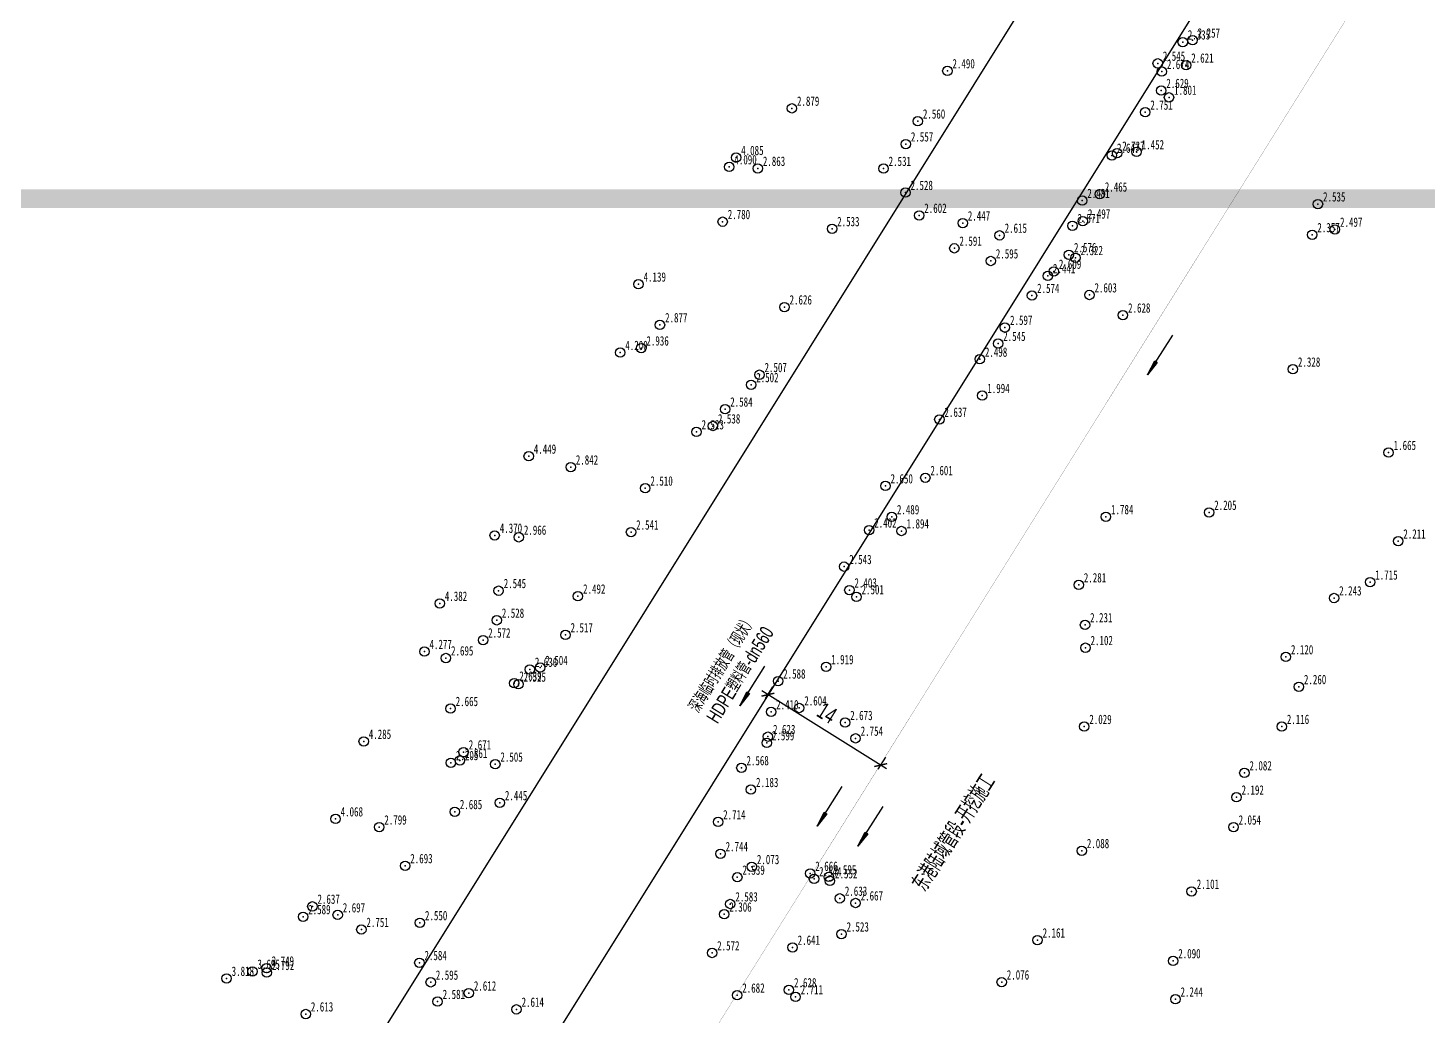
# Model space of a CAD drawing. Header units: millimetres. Extents: x 511745 to 512135, y 2388367 to 2388715.
# Drawn here: x 511878.1 to 512027.2, y 2388452 to 2388557.2 of the extents above; entities that cross this region are included whole.
import ezdxf
from ezdxf.enums import TextEntityAlignment as Align

# ---------------------------------------------------------------- set-up
doc = ezdxf.new("R2010")
doc.units = ezdxf.units.MM
doc.header["$LTSCALE"] = 1000
doc.linetypes.add('DASH', pattern=[0.35, 0.25, -0.1])
for name, color, linetype in [('0临时排放管线', 5, 'Continuous'), ('AXIS', 7, 'Continuous'), ('GPSCOMMON', 7, 'Continuous'), ('新地形图', 3, 'Continuous'), ('管道线侧标注', 7, 'Continuous')]:
    doc.layers.add(name, color=color, linetype=linetype)
doc.layers.add('道路中线_未命名道路', color=7, linetype='Continuous', plot=False)
doc.styles.add('BZWB', font='', dxfattribs={"height": 8})
doc.styles.get("Standard").update_dxf_attribs({"font": 'fsdb_e.shx', "width": 0.707, "bigfont": 'tjhzf.shx'})
doc.styles.add('ym-hs', font='fsdb_e.shx', dxfattribs={"width": 0.7, "bigfont": 'tjhzf.shx'})
doc.styles.get('BZWB').set_extended_font_data('SimSun')
doc.dimstyles.new('ym-1', dxfattribs={"dimscale": 0.5, "dimtxt": 3.5, "dimasz": 2, "dimexe": 2, "dimexo": 2.5, "dimgap": 0.8, "dimtad": 2, "dimdec": 0, "dimzin": 0, "dimdsep": 46, "dimtxsty": 'ym-hs', "dimblk": 'ARCHTICK', "dimcen": 0.09, "dimdle": 1.5, "dimadec": 0, "dimazin": 0, "dimtfac": 1, "dimtdec": 0, "dimtofl": 0, "dimtmove": 2, "dimatfit": 3, "dimldrblk": 'ARCHTICK', "dimfxl": 1, "dimfxlon": 1, "dimtolj": 1, "dimtzin": 0, "dimarcsym": 1})

# ---------------------------------------------------------------- blocks, each defined once
blk = doc.blocks.new('_ARCHTICK')
at = {"color": 0, "linetype": 'ByBlock', "const_width": 0.15}
blk.add_lwpolyline([(-0.5, -0.5), (0.5, 0.5)], dxfattribs=at)
blk = doc.blocks.new('*D12')
at = {"color": 0, "linetype": 'Continuous', "lineweight": -2, "transparency": 16777216}
for p, q in [((511969.5855473989, 2388478.326492765), (511956.3075563173, 2388486.620804058)), ((511956.678752825, 2388485.799394811), (511957.4734457765, 2388487.071583127)), ((511968.68455559, 2388478.299776468), (511969.4792485415, 2388479.571964785))]:
    blk.add_line(p, q, dxfattribs=at)
at = {"layer": 'Defpoints', "color": 0, "linetype": 'Continuous', "transparency": 16777216}
for p in [(511956.9436504756, 2388486.223457583), (511955.1590362558, 2388483.36654869), (511967.1648390208, 2388475.866930348)]:
    blk.add_point(p, dxfattribs=at)
at = {"color": 0, "linetype": 'Continuous', "lineweight": -2, "transparency": 16777216}
for p, rotation in [((511956.9436504756, 2388486.223457583), 148.0083748170809), ((511968.9494532406, 2388478.723839241), 328.0083748170809)]:
    blk.add_blockref('_ARCHTICK', p, dxfattribs=dict(at, rotation=rotation))
at = {"color": 0, "linetype": 'Continuous', "transparency": 16777216, "insert": (511963.2373821902, 2388484.281163527), "char_height": 1.75, "attachment_point": 5, "rotation": 328.00837481708095}
blk.add_mtext('\\A1;14', dxfattribs=at)
blk = doc.blocks.new('箭头1')
h = blk.add_hatch(color=0)
h.paths.add_polyline_path([(7.5, 0), (2.5, 0.5), (2.5, 0)])
h.paths.add_polyline_path([(7.5, 0), (2.5, 0), (2.5, -0.5)])
at = {"color": 0}
for p, q in [((7.5, 0), (-7.5, 0)), ((2.5, 0), (2.5, 0.5)), ((2.5, 0.5), (7.5, 0)), ((7.5, 0), (2.5, -0.5)), ((2.5, -0.5), (2.5, 0))]:
    blk.add_line(p, q, dxfattribs=at)

msp = doc.modelspace()

# ---------------------------------------------------------------- linework, layer by layer
at = {"color": 8, "linetype": 'Continuous', "const_width": 0.02, "elevation": 1.931779729602567e-05, "flags": 128}
for points in [[(512079.2359032787, 2388711.958199801), (511870.2990494895, 2388377.409)], [(512114.5937399993, 2388711.958199801), (511905.5948842992, 2388377.409)]]:
    msp.add_lwpolyline(points, dxfattribs=at)
at = {"color": 2, "const_width": 2}
msp.add_lwpolyline([(511844.4086827183, 2388539.069530992), (512061.628839815, 2388539.069530992), (512061.628839815, 2388367.529786832), (511844.4086827183, 2388367.529786832)], close=True, dxfattribs=at)
at = {"layer": '0临时排放管线', "color": 5, "linetype": 'DASH', "ltscale": 8}
msp.add_lwpolyline([(512098.4999147582, 2388711.958199801), (512045.3715230506, 2388627.783674205), (511888.9709444492, 2388377.409)], dxfattribs=at)
at = {"layer": 'AXIS'}
msp.add_line((512079.2369110849, 2388711.958199801), (511895.4103193383, 2388417.562379702), dxfattribs=at)
at = {"layer": '新地形图', "color": 8}
for centre in [(512001.109, 2388555.743, 2.335), (512002.162, 2388555.942, 2.257), (511976.048, 2388552.671, 2.49), (511998.447, 2388553.473, 2.545), (511998.88, 2388552.598, 2.674), (512001.477, 2388553.272, 2.621), (511998.825, 2388550.573, 2.629), (511999.652, 2388549.852, 1.801), (511959.491, 2388548.681, 2.879), (511997.12, 2388548.26, 2.751), (511972.901, 2388547.313, 2.56), (511971.623, 2388544.879, 2.557), (511993.57, 2388543.669, 2.647), (511994.127, 2388543.893, 2.737), (511996.198, 2388544.041, 1.452), (511952.824, 2388542.443, 4.09), (511953.551, 2388543.429, 4.085), (511955.857, 2388542.277, 2.863), (511969.252, 2388542.271, 2.531), (511971.583, 2388539.712, 2.528), (511992.272, 2388539.539, 2.465), (511990.409, 2388538.854, 2.481), (512015.516, 2388538.488, 2.535), (511952.121, 2388536.608, 2.78), (511973.048, 2388537.276, 2.602), (511977.683, 2388536.459, 2.447), (511989.366, 2388536.18, 2.571), (511990.472, 2388536.665, 2.497), (511963.768, 2388535.852, 2.533), (511981.604, 2388535.152, 2.615), (512014.905, 2388535.213, 2.357), (512017.325, 2388535.789, 2.497), (511976.792, 2388533.77, 2.591), (511988.992, 2388533.079, 2.576), (511980.666, 2388532.42, 2.595), (511989.694, 2388532.771, 2.322), (511986.753, 2388530.836, 2.441), (511987.382, 2388531.314, 2.609), (511943.156, 2388529.946, 4.139), (511985.061, 2388528.74, 2.574), (511991.173, 2388528.799, 2.603), (511958.701, 2388527.516, 2.626), (511945.446, 2388525.615, 2.877), (511994.749, 2388526.649, 2.628), (511982.182, 2388525.339, 2.597), (511941.21, 2388522.662, 4.2), (511943.458, 2388523.144, 2.936), (511981.449, 2388523.63, 2.545), (511979.504, 2388521.948, 2.498), (511956.036, 2388520.309, 2.507), (512012.839, 2388520.889, 2.328), (511955.151, 2388519.237, 2.502), (511952.384, 2388516.632, 2.584), (511979.76, 2388518.083, 1.994), (511975.196, 2388515.545, 2.637), (511949.329, 2388514.21, 2.523), (511951.075, 2388514.843, 2.538), (511931.465, 2388511.622, 4.449), (512023.034, 2388512.015, 1.665), (511935.938, 2388510.465, 2.842), (511973.704, 2388509.331, 2.601), (511943.883, 2388508.22, 2.51), (511969.455, 2388508.457, 2.65), (511970.134, 2388505.162, 2.489), (511992.934, 2388505.171, 1.784), (512003.92, 2388505.636, 2.205), (511927.842, 2388503.19, 4.37), (511942.361, 2388503.536, 2.541), (511967.716, 2388503.749, 2.402), (511971.162, 2388503.658, 1.894), (511930.41, 2388502.986, 2.966), (512024.06, 2388502.576, 2.211), (511965.053, 2388499.86, 2.543), (511928.262, 2388497.301, 2.545), (511965.612, 2388497.364, 2.403), (511990.039, 2388497.911, 2.281), (512021.071, 2388498.209, 1.715), (511921.991, 2388495.94, 4.382), (511936.712, 2388496.713, 2.492), (511966.367, 2388496.644, 2.501), (512017.228, 2388496.52, 2.243), (511928.059, 2388494.144, 2.528), (511990.707, 2388493.66, 2.231), (511926.604, 2388492.037, 2.572), (511935.379, 2388492.589, 2.517), (511920.361, 2388490.811, 4.277), (511922.652, 2388490.128, 2.695), (511990.755, 2388491.228, 2.102), (512012.093, 2388490.243, 2.12), (511931.577, 2388488.914, 2.636), (511932.698, 2388489.107, 2.504), (511963.138, 2388489.197, 1.919), (511929.924, 2388487.437, 2.639), (511930.373, 2388487.33, 2.525), (511958.018, 2388487.668, 2.588), (512013.478, 2388487.071, 2.26), (511923.146, 2388484.738, 2.665), (511957.272, 2388484.396, 2.41), (511960.269, 2388484.804, 2.604), (511965.159, 2388483.246, 2.673), (511990.622, 2388482.822, 2.029), (512011.653, 2388482.827, 2.116), (511913.893, 2388481.24, 4.285), (511956.824, 2388481.087, 2.599), (511956.942, 2388481.751, 2.623), (511966.272, 2388481.572, 2.754), (511924.539, 2388480.114, 2.671), (511923.175, 2388478.976, 2.205), (511924.14, 2388479.214, 2.861), (511927.911, 2388478.815, 2.505), (511954.112, 2388478.43, 2.568), (512007.676, 2388477.889, 2.082), (511955.132, 2388476.11, 2.183), (512006.832, 2388475.3, 2.192), (511923.589, 2388473.758, 2.685), (511928.387, 2388474.707, 2.445), (511910.896, 2388472.983, 4.068), (511915.551, 2388472.116, 2.799), (511951.629, 2388472.669, 2.714), (512006.521, 2388472.111, 2.054), (511951.89, 2388469.274, 2.744), (511990.359, 2388469.603, 2.088), (511918.311, 2388467.996, 2.693), (511955.223, 2388467.899, 2.073), (511953.683, 2388466.769, 2.539), (511961.444, 2388467.184, 2.666), (511961.85, 2388466.603, 2.544), (511963.43, 2388466.81, 2.595), (511963.547, 2388466.385, 2.552), (511964.588, 2388464.528, 2.633), (512002.063, 2388465.268, 2.101), (511908.428, 2388463.675, 2.637), (511952.932, 2388463.925, 2.583), (511966.273, 2388464.032, 2.667), (511907.442, 2388462.564, 2.589), (511911.124, 2388462.759, 2.697), (511919.878, 2388461.921, 2.55), (511952.286, 2388462.839, 2.306), (511913.644, 2388461.205, 2.751), (511964.769, 2388460.725, 2.523), (511985.647, 2388460.082, 2.161), (511950.989, 2388458.708, 2.572), (511959.562, 2388459.306, 2.641), (511903.552, 2388457.086, 2.749), (511919.822, 2388457.671, 2.584), (512000.094, 2388457.869, 2.09), (511899.29, 2388455.992, 3.818), (511902.039, 2388456.748, 3.695), (511903.575, 2388456.617, 2.792), (511921.029, 2388455.584, 2.595), (511981.833, 2388455.607, 2.076), (511925.083, 2388454.43, 2.612), (511953.665, 2388454.209, 2.682), (511959.181, 2388454.774, 2.628), (511959.887, 2388454.029, 2.711), (511921.76, 2388453.531, 2.581), (511930.163, 2388452.704, 2.614), (512000.332, 2388453.787, 2.244), (511907.726, 2388452.206, 2.613)]:
    msp.add_circle(centre, 0.5, dxfattribs=at)
for p in [(512002.162, 2388555.942, 2.257), (512001.109, 2388555.743, 2.335), (511998.447, 2388553.473, 2.545), (512001.477, 2388553.272, 2.621), (511976.048, 2388552.671, 2.49), (511998.88, 2388552.598, 2.674), (511998.825, 2388550.573, 2.629), (511959.491, 2388548.681, 2.879), (511999.652, 2388549.852, 1.801), (511972.901, 2388547.313, 2.56), (511997.12, 2388548.26, 2.751), (511971.623, 2388544.879, 2.557), (511996.198, 2388544.041, 1.452), (511953.551, 2388543.429, 4.085), (511993.57, 2388543.669, 2.647), (511994.127, 2388543.893, 2.737), (511952.824, 2388542.443, 4.09), (511955.857, 2388542.277, 2.863), (511969.252, 2388542.271, 2.531), (511971.583, 2388539.712, 2.528), (511992.272, 2388539.539, 2.465), (511990.409, 2388538.854, 2.481), (512015.516, 2388538.488, 2.535), (511952.121, 2388536.608, 2.78), (511973.048, 2388537.276, 2.602), (511990.472, 2388536.665, 2.497), (511963.768, 2388535.852, 2.533), (511977.683, 2388536.459, 2.447), (511981.604, 2388535.152, 2.615), (511989.366, 2388536.18, 2.571), (512014.905, 2388535.213, 2.357), (512017.325, 2388535.789, 2.497), (511976.792, 2388533.77, 2.591), (511980.666, 2388532.42, 2.595), (511988.992, 2388533.079, 2.576), (511989.694, 2388532.771, 2.322), (511986.753, 2388530.836, 2.441), (511987.382, 2388531.314, 2.609), (511943.156, 2388529.946, 4.139), (511985.061, 2388528.74, 2.574), (511991.173, 2388528.799, 2.603), (511958.701, 2388527.516, 2.626), (511994.749, 2388526.649, 2.628), (511945.446, 2388525.615, 2.877), (511982.182, 2388525.339, 2.597), (511943.458, 2388523.144, 2.936), (511981.449, 2388523.63, 2.545), (511941.21, 2388522.662, 4.2), (511979.504, 2388521.948, 2.498), (511956.036, 2388520.309, 2.507), (512012.839, 2388520.889, 2.328), (511955.151, 2388519.237, 2.502), (511979.76, 2388518.083, 1.994), (511952.384, 2388516.632, 2.584), (511949.329, 2388514.21, 2.523), (511951.075, 2388514.843, 2.538), (511975.196, 2388515.545, 2.637), (511931.465, 2388511.622, 4.449), (512023.034, 2388512.015, 1.665), (511935.938, 2388510.465, 2.842), (511943.883, 2388508.22, 2.51), (511969.455, 2388508.457, 2.65), (511973.704, 2388509.331, 2.601), (512003.92, 2388505.636, 2.205), (511967.716, 2388503.749, 2.402), (511970.134, 2388505.162, 2.489), (511992.934, 2388505.171, 1.784), (511927.842, 2388503.19, 4.37), (511930.41, 2388502.986, 2.966), (511942.361, 2388503.536, 2.541), (511971.162, 2388503.658, 1.894), (512024.06, 2388502.576, 2.211), (511965.053, 2388499.86, 2.543), (511990.039, 2388497.911, 2.281), (512021.071, 2388498.209, 1.715), (511928.262, 2388497.301, 2.545), (511936.712, 2388496.713, 2.492), (511965.612, 2388497.364, 2.403), (511966.367, 2388496.644, 2.501), (512017.228, 2388496.52, 2.243), (511921.991, 2388495.94, 4.382), (511928.059, 2388494.144, 2.528), (511990.707, 2388493.66, 2.231), (511926.604, 2388492.037, 2.572), (511935.379, 2388492.589, 2.517), (511920.361, 2388490.811, 4.277), (511990.755, 2388491.228, 2.102), (511922.652, 2388490.128, 2.695), (511931.577, 2388488.914, 2.636), (511932.698, 2388489.107, 2.504), (511963.138, 2388489.197, 1.919), (512012.093, 2388490.243, 2.12), (511929.924, 2388487.437, 2.639), (511930.373, 2388487.33, 2.525), (511958.018, 2388487.668, 2.588), (512013.478, 2388487.071, 2.26), (511923.146, 2388484.738, 2.665), (511957.272, 2388484.396, 2.41), (511960.269, 2388484.804, 2.604), (511965.159, 2388483.246, 2.673), (511990.622, 2388482.822, 2.029), (512011.653, 2388482.827, 2.116), (511956.942, 2388481.751, 2.623), (511966.272, 2388481.572, 2.754), (511913.893, 2388481.24, 4.285), (511924.539, 2388480.114, 2.671), (511956.824, 2388481.087, 2.599), (511923.175, 2388478.976, 2.205), (511924.14, 2388479.214, 2.861), (511927.911, 2388478.815, 2.505), (511954.112, 2388478.43, 2.568), (512007.676, 2388477.889, 2.082), (511955.132, 2388476.11, 2.183), (511928.387, 2388474.707, 2.445), (512006.832, 2388475.3, 2.192), (511910.896, 2388472.983, 4.068), (511923.589, 2388473.758, 2.685), (511951.629, 2388472.669, 2.714), (511915.551, 2388472.116, 2.799), (512006.521, 2388472.111, 2.054), (511990.359, 2388469.603, 2.088), (511918.311, 2388467.996, 2.693), (511951.89, 2388469.274, 2.744), (511953.683, 2388466.769, 2.539), (511955.223, 2388467.899, 2.073), (511961.444, 2388467.184, 2.666), (511961.85, 2388466.603, 2.544), (511963.43, 2388466.81, 2.595), (511963.547, 2388466.385, 2.552), (512002.063, 2388465.268, 2.101), (511908.428, 2388463.675, 2.637), (511952.932, 2388463.925, 2.583), (511964.588, 2388464.528, 2.633), (511966.273, 2388464.032, 2.667), (511907.442, 2388462.564, 2.589), (511911.124, 2388462.759, 2.697), (511952.286, 2388462.839, 2.306), (511913.644, 2388461.205, 2.751), (511919.878, 2388461.921, 2.55), (511964.769, 2388460.725, 2.523), (511959.562, 2388459.306, 2.641), (511985.647, 2388460.082, 2.161), (511919.822, 2388457.671, 2.584), (511950.989, 2388458.708, 2.572), (512000.094, 2388457.869, 2.09), (511899.29, 2388455.992, 3.818), (511902.039, 2388456.748, 3.695), (511903.552, 2388457.086, 2.749), (511903.575, 2388456.617, 2.792), (511921.029, 2388455.584, 2.595), (511959.181, 2388454.774, 2.628), (511981.833, 2388455.607, 2.076), (511921.76, 2388453.531, 2.581), (511925.083, 2388454.43, 2.612), (511953.665, 2388454.209, 2.682), (511959.887, 2388454.029, 2.711), (512000.332, 2388453.787, 2.244), (511907.726, 2388452.206, 2.613), (511930.163, 2388452.704, 2.614)]:
    msp.add_point(p, dxfattribs=at)

# ---------------------------------------------------------------- block references
at = {"layer": '管道线侧标注', "xscale": 0.3333333333333334, "yscale": 0.3333333333333334, "zscale": 0.3333333333333334, "rotation": 237.7411296639296}
for p in [(511998.7120387455, 2388522.41197077), (511955.2801598273, 2388487.149620053), (511963.5260530149, 2388474.320233671), (511967.8664472623, 2388472.205141231)]:
    msp.add_blockref('箭头1', p, dxfattribs=at)

# ---------------------------------------------------------------- texts
at = {"layer": 'GPSCOMMON', "char_height": 1.5, "attachment_point": 1, "rotation": 58.326871838548364}
for s, insert, width in [('深海临时排放管{\\W0.707;（现状）}', (511948.3463193654, 2388484.947319692), 15.51723865729728), ('HDPE塑料管-dn560', (511950.2986347887, 2388483.826039521), 16.06884653122834)]:
    msp.add_mtext(s, dxfattribs=dict(at, insert=insert, width=width))
at = {"layer": '新地形图', "color": 8, "style": 'BZWB', "width": 0.7000000000116415}
for s, p in [('2.335', (512001.652, 2388556.513, 2.335)), ('2.257', (512002.705, 2388556.712, 2.257)), ('2.545', (511998.99, 2388554.243, 2.545)), ('2.621', (512002.02, 2388554.042, 2.621)), ('2.490', (511976.591, 2388553.441, 2.49)), ('2.674', (511999.423, 2388553.368, 2.674)), ('2.629', (511999.368, 2388551.343, 2.629)), ('2.879', (511960.034, 2388549.451, 2.879)), ('1.801', (512000.195, 2388550.622, 1.801)), ('2.560', (511973.444, 2388548.083, 2.56)), ('2.751', (511997.663, 2388549.03, 2.751)), ('2.557', (511972.166, 2388545.649, 2.557)), ('4.085', (511954.094, 2388544.199, 4.085)), ('2.647', (511994.113, 2388544.439, 2.647)), ('2.737', (511994.67, 2388544.663, 2.737)), ('1.452', (511996.741, 2388544.811, 1.452)), ('4.090', (511953.367, 2388543.213, 4.09)), ('2.863', (511956.4, 2388543.047, 2.863)), ('2.531', (511969.795, 2388543.041, 2.531)), ('2.528', (511972.126, 2388540.482, 2.528)), ('2.481', (511990.952, 2388539.624, 2.481)), ('2.465', (511992.815, 2388540.309, 2.465)), ('2.535', (512016.059, 2388539.258, 2.535)), ('2.602', (511973.591, 2388538.046, 2.602)), ('2.780', (511952.664, 2388537.378, 2.78)), ('2.533', (511964.311, 2388536.622, 2.533)), ('2.447', (511978.226, 2388537.229, 2.447)), ('2.571', (511989.909, 2388536.95, 2.571)), ('2.497', (511991.015, 2388537.435, 2.497)), ('2.497', (512017.868, 2388536.559, 2.497)), ('2.591', (511977.335, 2388534.54, 2.591)), ('2.615', (511982.147, 2388535.922, 2.615)), ('2.357', (512015.448, 2388535.983, 2.357)), ('2.595', (511981.209, 2388533.19, 2.595)), ('2.576', (511989.535, 2388533.849, 2.576)), ('2.322', (511990.237, 2388533.541, 2.322)), ('2.441', (511987.296, 2388531.606, 2.441)), ('2.609', (511987.925, 2388532.084, 2.609)), ('4.139', (511943.699, 2388530.716, 4.139)), ('2.574', (511985.604, 2388529.51, 2.574)), ('2.603', (511991.716, 2388529.569, 2.603)), ('2.626', (511959.244, 2388528.286, 2.626)), ('2.628', (511995.292, 2388527.419, 2.628)), ('2.877', (511945.989, 2388526.385, 2.877)), ('2.597', (511982.725, 2388526.109, 2.597)), ('2.545', (511981.992, 2388524.4, 2.545)), ('4.200', (511941.753, 2388523.432, 4.2)), ('2.936', (511944.001, 2388523.914, 2.936)), ('2.498', (511980.047, 2388522.718, 2.498)), ('2.328', (512013.382, 2388521.659, 2.328)), ('2.502', (511955.694, 2388520.007, 2.502)), ('2.507', (511956.579, 2388521.079, 2.507)), ('1.994', (511980.303, 2388518.853, 1.994)), ('2.584', (511952.927, 2388517.402, 2.584)), ('2.538', (511951.618, 2388515.613, 2.538)), ('2.637', (511975.739, 2388516.315, 2.637)), ('2.523', (511949.872, 2388514.98, 2.523)), ('4.449', (511932.008, 2388512.392, 4.449)), ('1.665', (512023.577, 2388512.785, 1.665)), ('2.842', (511936.481, 2388511.235, 2.842)), ('2.650', (511969.998, 2388509.227, 2.65)), ('2.601', (511974.247, 2388510.101, 2.601)), ('2.510', (511944.426, 2388508.99, 2.51)), ('2.205', (512004.463, 2388506.406, 2.205)), ('2.489', (511970.677, 2388505.932, 2.489)), ('1.784', (511993.477, 2388505.941, 1.784)), ('4.370', (511928.385, 2388503.96, 4.37)), ('2.966', (511930.953, 2388503.756, 2.966)), ('2.541', (511942.904, 2388504.306, 2.541)), ('2.402', (511968.259, 2388504.519, 2.402)), ('1.894', (511971.705, 2388504.428, 1.894)), ('2.211', (512024.603, 2388503.346, 2.211)), ('2.543', (511965.596, 2388500.63, 2.543)), ('1.715', (512021.614, 2388498.979, 1.715)), ('2.545', (511928.805, 2388498.071, 2.545)), ('2.492', (511937.255, 2388497.483, 2.492)), ('2.403', (511966.155, 2388498.134, 2.403)), ('2.501', (511966.91, 2388497.414, 2.501)), ('2.281', (511990.582, 2388498.681, 2.281)), ('2.243', (512017.771, 2388497.29, 2.243)), ('4.382', (511922.534, 2388496.71, 4.382)), ('2.528', (511928.602, 2388494.914, 2.528)), ('2.231', (511991.25, 2388494.43, 2.231)), ('2.572', (511927.147, 2388492.807, 2.572)), ('2.517', (511935.922, 2388493.359, 2.517)), ('4.277', (511920.904, 2388491.581, 4.277)), ('2.102', (511991.298, 2388491.998, 2.102)), ('2.695', (511923.195, 2388490.898, 2.695)), ('2.504', (511933.241, 2388489.877, 2.504)), ('1.919', (511963.681, 2388489.967, 1.919)), ('2.120', (512012.636, 2388491.013, 2.12)), ('2.636', (511932.12, 2388489.684, 2.636)), ('2.588', (511958.561, 2388488.438, 2.588)), ('2.639', (511930.467, 2388488.207, 2.639)), ('2.525', (511930.916, 2388488.1, 2.525)), ('2.260', (512014.021, 2388487.841, 2.26)), ('2.665', (511923.689, 2388485.508, 2.665)), ('2.604', (511960.812, 2388485.574, 2.604)), ('2.410', (511957.815, 2388485.166, 2.41)), ('2.673', (511965.702, 2388484.016, 2.673)), ('2.623', (511957.485, 2388482.521, 2.623)), ('2.754', (511966.815, 2388482.342, 2.754)), ('2.029', (511991.165, 2388483.592, 2.029)), ('2.116', (512012.196, 2388483.597, 2.116)), ('4.285', (511914.436, 2388482.01, 4.285)), ('2.671', (511925.082, 2388480.884, 2.671)), ('2.599', (511957.367, 2388481.857, 2.599)), ('2.205', (511923.718, 2388479.746, 2.205)), ('2.861', (511924.683, 2388479.984, 2.861)), ('2.505', (511928.454, 2388479.585, 2.505)), ('2.568', (511954.655, 2388479.2, 2.568)), ('2.082', (512008.219, 2388478.659, 2.082)), ('2.183', (511955.675, 2388476.88, 2.183)), ('2.445', (511928.93, 2388475.477, 2.445)), ('2.192', (512007.375, 2388476.07, 2.192)), ('4.068', (511911.439, 2388473.753, 4.068)), ('2.685', (511924.132, 2388474.528, 2.685)), ('2.714', (511952.172, 2388473.439, 2.714)), ('2.799', (511916.094, 2388472.886, 2.799)), ('2.054', (512007.064, 2388472.881, 2.054)), ('2.744', (511952.433, 2388470.044, 2.744)), ('2.088', (511990.902, 2388470.373, 2.088)), ('2.693', (511918.854, 2388468.766, 2.693)), ('2.539', (511954.226, 2388467.539, 2.539)), ('2.073', (511955.766, 2388468.669, 2.073)), ('2.666', (511961.987, 2388467.954, 2.666)), ('2.595', (511963.973, 2388467.58, 2.595)), ('2.544', (511962.393, 2388467.373, 2.544)), ('2.552', (511964.09, 2388467.155, 2.552)), ('2.101', (512002.606, 2388466.038, 2.101)), ('2.637', (511908.971, 2388464.445, 2.637)), ('2.583', (511953.475, 2388464.695, 2.583)), ('2.633', (511965.131, 2388465.298, 2.633)), ('2.667', (511966.816, 2388464.802, 2.667)), ('2.589', (511907.985, 2388463.334, 2.589)), ('2.697', (511911.667, 2388463.529, 2.697)), ('2.306', (511952.829, 2388463.609, 2.306)), ('2.751', (511914.187, 2388461.975, 2.751)), ('2.550', (511920.421, 2388462.691, 2.55)), ('2.523', (511965.312, 2388461.495, 2.523)), ('2.641', (511960.105, 2388460.076, 2.641)), ('2.161', (511986.19, 2388460.852, 2.161)), ('2.572', (511951.532, 2388459.478, 2.572)), ('2.090', (512000.637, 2388458.639, 2.09)), ('3.695', (511902.582, 2388457.518, 3.695)), ('2.749', (511904.095, 2388457.856, 2.749)), ('2.792', (511904.118, 2388457.387, 2.792)), ('2.584', (511920.365, 2388458.441, 2.584)), ('3.818', (511899.833, 2388456.762, 3.818)), ('2.595', (511921.572, 2388456.354, 2.595)), ('2.628', (511959.724, 2388455.544, 2.628)), ('2.076', (511982.376, 2388456.377, 2.076)), ('2.581', (511922.303, 2388454.301, 2.581)), ('2.612', (511925.626, 2388455.2, 2.612)), ('2.682', (511954.208, 2388454.979, 2.682)), ('2.711', (511960.43, 2388454.799, 2.711)), ('2.244', (512000.875, 2388454.557, 2.244)), ('2.613', (511908.269, 2388452.976, 2.613)), ('2.614', (511930.706, 2388453.474, 2.614))]:
    msp.add_text(s, height=1, dxfattribs=at).set_placement(p, align=Align.MIDDLE_LEFT)
at = {"layer": '道路中线_未命名道路', "linetype": 'Continuous', "width": 0.707}
msp.add_text('东港陆域管段-开挖施工', height=2, rotation=57.40092830922561, dxfattribs=at).set_placement((511973.7724396166, 2388465.080590598))

# ---------------------------------------------------------------- dimensions: what is measured, and where the dimension line sits
at = {"linetype": 'Continuous'}
dim = msp.add_linear_dim(base=(511956.9436504756, 2388486.223457583), p1=(511967.1648390208, 2388475.866930348), p2=(511955.1590362557, 2388483.36654869), angle=148.00837481720575, dimstyle='ym-1', override={"dimtxsty": 'Standard'}, dxfattribs=at)
dim.commit()
dim.dimension.update_dxf_attribs({"geometry": '*D12', "text_midpoint": (511963.2373821902, 2388484.281163527), "dimtype": 161})

doc.saveas('drawing.dxf')
